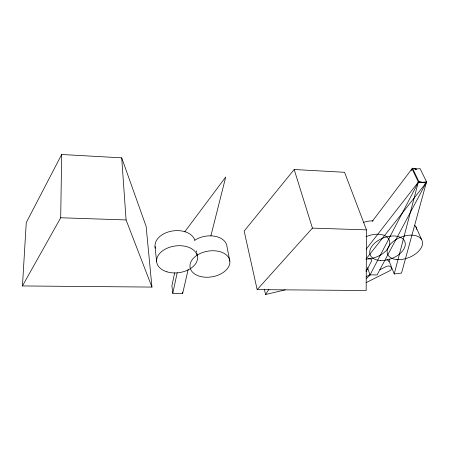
<?xml version="1.0" encoding="UTF-8"?>
<svg xmlns="http://www.w3.org/2000/svg" width="449" height="449" viewBox="0 0 449 449"><rect width="100%" height="100%" fill="white"/><g stroke="black" fill="none" stroke-linecap="round" stroke-linejoin="round"><path stroke-width="0.67" d="M366.474 229.877L366.159 290.509L257.165 289.627L244.161 231.078L294.179 169.509L344.557 172.293L366.474 229.877L312.431 228.12L257.165 289.627M22.45 285.946L60.71 217.765L61.67 154.49L121.707 157.852L146.121 226.352L151.953 287.079L22.45 285.946L26.255 222.614L61.67 154.49M174.627 272.936L171.905 285.929L172.798 293.343L182.67 293.405L188.137 269.625M172.798 293.343L177.164 272.874M389.609 258.95L389.103 260.987L394.222 273.963L401.535 273.054L426.55 181.851L420.073 168.594L415.246 169.121M210.878 235.893L225.724 177.018L184.808 231.729M394.222 273.963L418.137 182.782L426.55 181.851M411.116 170.687L412.059 168.818L418.401 182.109L370.077 274.844L377.081 274.945L426.275 182.524L418.401 182.109M366.081 271.684L371.475 261.155A3.558 2.127 -19.2 0 0 369.437 258.759A11.674 6.937 -18.8 0 0 368.146 258.703M264.349 289.195L265.578 294.51L268.957 289.274M372.373 221.194L412.463 168.173L416.245 169.121M366.131 249.229L418.822 181.458L412.463 168.173M365.946 259.157L425.854 183.164L418.822 181.458M365.991 270.337L367.961 268.412M366.283 278.627L370.739 274.345M366.193 276.663L370.532 274.468M379.832 269.77L386.033 266.633A3.502 2.037 -19.8 0 1 390.024 266.341A11.517 6.69 -19.3 0 1 391.287 267.699A3.497 2.026 -19.8 0 1 389.547 270.87L366.148 282.623M265.578 294.51L285.216 289.88M60.71 217.765L126.085 219.943L151.953 287.079M413.995 168.931L416.582 169.082M415.819 226.638L421.65 239.699M367.456 267.643L370.077 274.844M294.179 169.509L312.431 228.12M229.849 261.183A20.138 13.01 -9.7 0 0 198.834 254.179A20.138 13.01 -9.7 0 0 201.085 276.629A20.138 13.01 -9.7 0 0 229.849 261.183L226.958 246.422A19.767 13.094 -9.6 0 0 215.065 236.292A19.767 13.094 -9.6 0 0 194.776 240.232M196.505 250.89L196.718 252.248M196.931 253.606L197.145 254.965M182.496 292.063L182.67 293.405M155.028 246.417L156.617 261.554M121.707 157.852L126.085 219.943M388.997 261.739A11.427 6.718 -19.5 0 0 387.493 259.898A3.474 2.043 -19.9 0 0 386.858 259.651M363.247 222.48A18.314 11.433 -20.2 0 1 373.158 220.919M365.929 236.758A18.628 11.348 -19.9 0 1 389.754 242.432A18.628 11.348 -19.9 0 1 366.738 259.017M414.724 225.213A18.224 11.045 -21.7 0 1 416.711 229.4M155.348 248.168A20.205 13.549 -7.2 0 1 171.383 231.168A20.205 13.549 -7.2 0 1 194.883 240.406M396.899 259.544A18.532 10.961 -21.4 0 0 422.526 242.443A18.532 10.961 -21.4 0 0 395.103 240.148A18.532 10.961 -21.4 0 0 396.899 259.544M380.718 260.504A18.532 11.118 -20.6 0 0 405.138 242.679A18.532 11.118 -20.6 0 0 376.66 241.54A18.532 11.118 -20.6 0 0 380.718 260.504M167.006 271.847A20.592 13.47 -7.4 0 0 197.571 257.687A20.592 13.47 -7.4 0 0 166.658 248.432A20.592 13.47 -7.4 0 0 167.006 271.847"/></g></svg>
